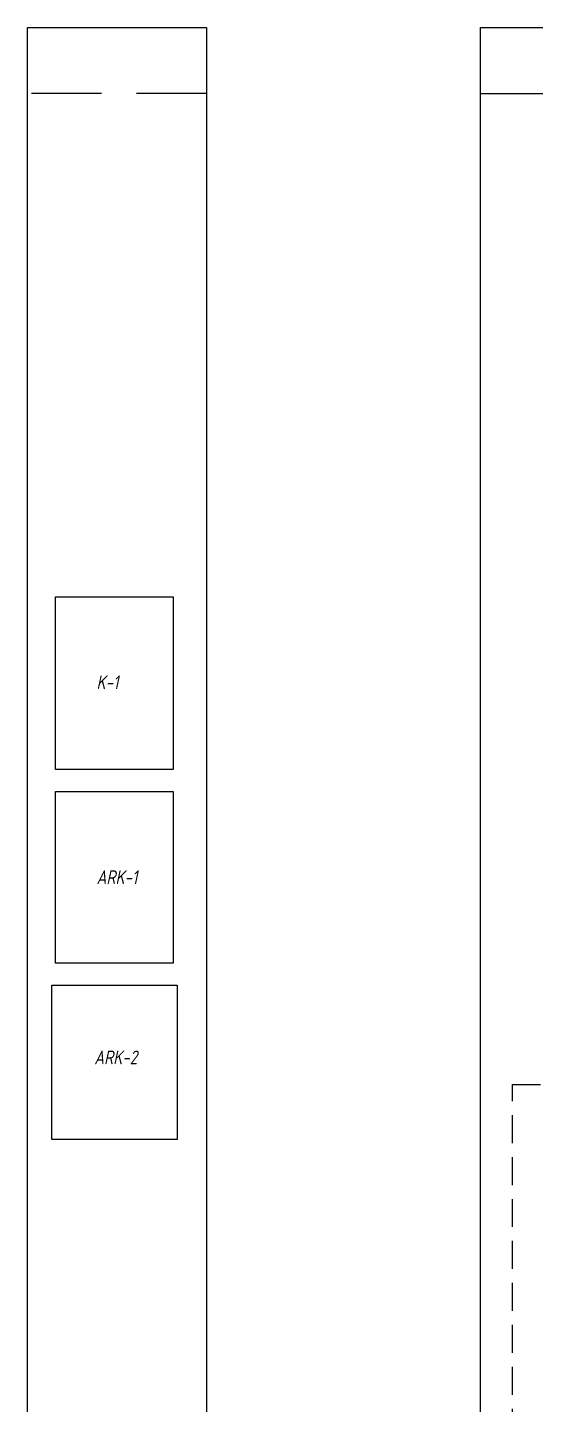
# Model space of a CAD drawing. Header units: millimetres. Extents: x -2573 to 1068, y -1220 to 2800.
# Drawn here: x -411 to 50, y 1549 to 2800 of the extents above; entities that cross this region are included whole.
import ezdxf

# ---------------------------------------------------------------- set-up
doc = ezdxf.new("R2010")
doc.units = ezdxf.units.MM
doc.linetypes.add('DASHED', pattern=[19.05, 12.7, -6.35])
doc.layers.add('noprint', color=2, linetype='Continuous', true_color=0xffff00, plot=False)
doc.styles.add('textstyle238', font='', dxfattribs={"width": 0.8})
doc.styles.add('textstyle239', font='', dxfattribs={"width": 0.8})
doc.styles.add('textstyle240', font='', dxfattribs={"width": 0.8})
doc.styles.get('textstyle238').set_extended_font_data('ISOCPEUR', italic=True)
doc.styles.get('textstyle239').set_extended_font_data('ISOCPEUR', italic=True)
doc.styles.get('textstyle240').set_extended_font_data('ISOCPEUR', italic=True)

msp = doc.modelspace()

# ---------------------------------------------------------------- linework, layer by layer
for q in [(0, 0), (962.5, 2800)]:
    msp.add_line((0, 2800), q)
at = {"flags": 128}
msp.add_lwpolyline([(-248.8, 0), (-411.3, 0), (-411.3, 2800), (-248.8, 2800)], close=True, dxfattribs=at)
for points in [[(-278.8, 2126), (-385.8, 2126), (-385.8, 2283), (-278.8, 2283)], [(-278.8, 1950), (-385.8, 1950), (-385.8, 2106), (-278.8, 2106)], [(-389.3, 1930), (-275.3, 1930), (-275.3, 1790), (-389.3, 1790)]]:
    msp.add_lwpolyline(points, close=True)
at = {"linetype": 'DASHED', "ltscale": 2}
msp.add_lwpolyline([(29.5, 1520), (29.5, 1840), (569.5, 1840), (569.5, 1520)], close=True, dxfattribs=at)
at = {"layer": 'noprint', "linetype": 'DASHED', "ltscale": 5}
for p, q in [((-248.8, 2740), (-411.3, 2740)), ((0, 2740), (912, 2740))]:
    msp.add_line(p, q, dxfattribs=at)

# ---------------------------------------------------------------- texts
at = {"color": 1, "lineweight": 40, "true_color": 0xff0000, "width": 0.8}
for s, style, p in [('K-1', 'textstyle240', (-348.6, 2199)), ('ARK-1', 'textstyle239', (-348.6, 2022)), ('ARK-2', 'textstyle238', (-350.7, 1858.3))]:
    msp.add_text(s, height=12.5, dxfattribs=dict(at, style=style)).set_placement(p)

doc.saveas('drawing.dxf')
